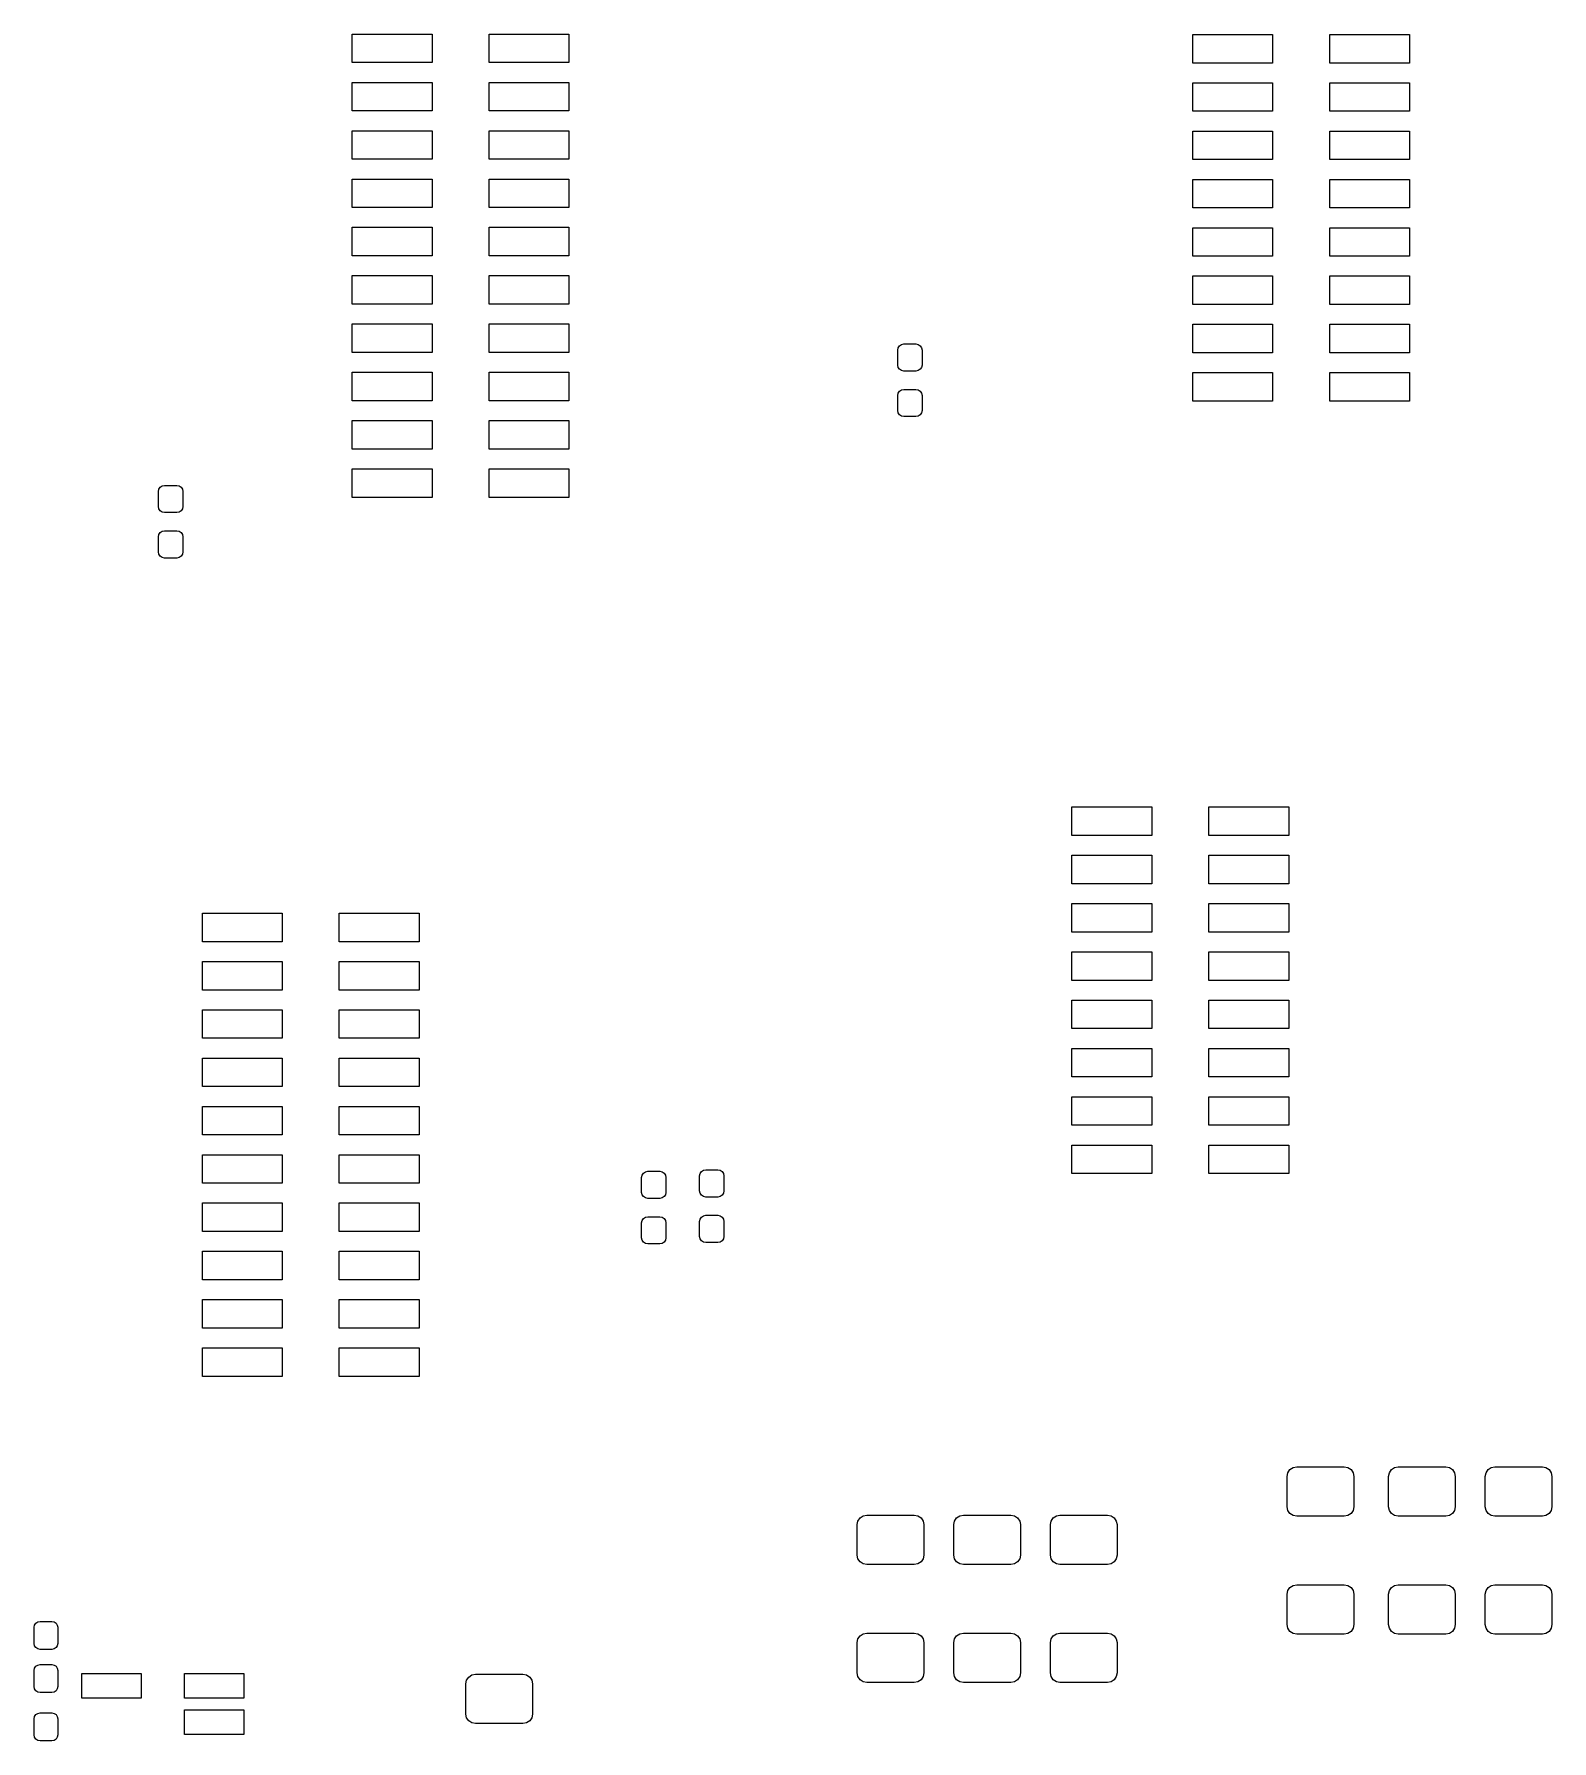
# Model space of a CAD drawing. Extents: x 54.7 to 146.8, y -142.4 to -51.4.
# Drawn here: x 101.31 to 141.21, y -98.22 to -53.35 of the extents above; entities that cross this region are included whole.
import ezdxf

# ---------------------------------------------------------------- set-up
doc = ezdxf.new("R2010")
doc.units = 0
doc.layers.add('BLACK', color=7, linetype='CONTINUOUS')

msp = doc.modelspace()

# ---------------------------------------------------------------- linework, layer by layer
at = {"layer": 'BLACK', "linetype": 'CONTINUOUS'}
for p, q in [((109.672, -54.096), (109.672, -53.346)), ((109.672, -53.346), (111.772, -53.346)), ((111.772, -53.346), (111.772, -54.096)), ((113.272, -54.096), (113.272, -53.346)), ((113.272, -53.346), (115.372, -53.346)), ((115.372, -53.346), (115.372, -54.096)), ((131.77, -54.105), (131.77, -53.355)), ((131.77, -53.355), (133.87, -53.355)), ((133.87, -53.355), (133.87, -54.105)), ((135.37, -54.105), (135.37, -53.355)), ((135.37, -53.355), (137.47, -53.355)), ((137.47, -53.355), (137.47, -54.105)), ((111.772, -54.096), (109.672, -54.096)), ((115.372, -54.096), (113.272, -54.096)), ((133.87, -54.105), (131.77, -54.105)), ((137.47, -54.105), (135.37, -54.105)), ((109.672, -55.366), (109.672, -54.616)), ((109.672, -54.616), (111.772, -54.616)), ((111.772, -54.616), (111.772, -55.366)), ((113.272, -55.366), (113.272, -54.616)), ((113.272, -54.616), (115.372, -54.616)), ((115.372, -54.616), (115.372, -55.366)), ((131.77, -55.375), (131.77, -54.625)), ((131.77, -54.625), (133.87, -54.625)), ((133.87, -54.625), (133.87, -55.375)), ((135.37, -55.375), (135.37, -54.625)), ((135.37, -54.625), (137.47, -54.625)), ((137.47, -54.625), (137.47, -55.375)), ((111.772, -55.366), (109.672, -55.366)), ((115.372, -55.366), (113.272, -55.366)), ((133.87, -55.375), (131.77, -55.375)), ((137.47, -55.375), (135.37, -55.375)), ((109.672, -56.636), (109.672, -55.886)), ((109.672, -55.886), (111.772, -55.886)), ((111.772, -55.886), (111.772, -56.636)), ((113.272, -56.636), (113.272, -55.886)), ((113.272, -55.886), (115.372, -55.886)), ((115.372, -55.886), (115.372, -56.636)), ((131.77, -56.645), (131.77, -55.895)), ((131.77, -55.895), (133.87, -55.895)), ((133.87, -55.895), (133.87, -56.645)), ((135.37, -56.645), (135.37, -55.895)), ((135.37, -55.895), (137.47, -55.895)), ((137.47, -55.895), (137.47, -56.645)), ((111.772, -56.636), (109.672, -56.636)), ((115.372, -56.636), (113.272, -56.636)), ((133.87, -56.645), (131.77, -56.645)), ((137.47, -56.645), (135.37, -56.645)), ((109.672, -57.906), (109.672, -57.156)), ((109.672, -57.156), (111.772, -57.156)), ((111.772, -57.156), (111.772, -57.906)), ((113.272, -57.906), (113.272, -57.156)), ((113.272, -57.156), (115.372, -57.156)), ((115.372, -57.156), (115.372, -57.906)), ((131.77, -57.915), (131.77, -57.165)), ((131.77, -57.165), (133.87, -57.165)), ((133.87, -57.165), (133.87, -57.915)), ((135.37, -57.915), (135.37, -57.165)), ((135.37, -57.165), (137.47, -57.165)), ((137.47, -57.165), (137.47, -57.915)), ((111.772, -57.906), (109.672, -57.906)), ((115.372, -57.906), (113.272, -57.906)), ((133.87, -57.915), (131.77, -57.915)), ((137.47, -57.915), (135.37, -57.915)), ((109.672, -59.176), (109.672, -58.426)), ((109.672, -58.426), (111.772, -58.426)), ((111.772, -58.426), (111.772, -59.176)), ((113.272, -59.176), (113.272, -58.426)), ((113.272, -58.426), (115.372, -58.426)), ((115.372, -58.426), (115.372, -59.176)), ((131.77, -59.185), (131.77, -58.435)), ((131.77, -58.435), (133.87, -58.435)), ((133.87, -58.435), (133.87, -59.185)), ((135.37, -59.185), (135.37, -58.435)), ((135.37, -58.435), (137.47, -58.435)), ((137.47, -58.435), (137.47, -59.185)), ((111.772, -59.176), (109.672, -59.176)), ((115.372, -59.176), (113.272, -59.176)), ((133.87, -59.185), (131.77, -59.185)), ((137.47, -59.185), (135.37, -59.185)), ((109.672, -60.446), (109.672, -59.696)), ((109.672, -59.696), (111.772, -59.696)), ((111.772, -59.696), (111.772, -60.446)), ((113.272, -60.446), (113.272, -59.696)), ((113.272, -59.696), (115.372, -59.696)), ((115.372, -59.696), (115.372, -60.446)), ((131.77, -60.455), (131.77, -59.705)), ((131.77, -59.705), (133.87, -59.705)), ((133.87, -59.705), (133.87, -60.455)), ((135.37, -60.455), (135.37, -59.705)), ((135.37, -59.705), (137.47, -59.705)), ((137.47, -59.705), (137.47, -60.455)), ((111.772, -60.446), (109.672, -60.446)), ((115.372, -60.446), (113.272, -60.446)), ((133.87, -60.455), (131.77, -60.455)), ((137.47, -60.455), (135.37, -60.455)), ((109.672, -61.716), (109.672, -60.966)), ((109.672, -60.966), (111.772, -60.966)), ((111.772, -60.966), (111.772, -61.716)), ((113.272, -61.716), (113.272, -60.966)), ((113.272, -60.966), (115.372, -60.966)), ((115.372, -60.966), (115.372, -61.716)), ((131.77, -61.725), (131.77, -60.975)), ((131.77, -60.975), (133.87, -60.975)), ((133.87, -60.975), (133.87, -61.725)), ((135.37, -61.725), (135.37, -60.975)), ((135.37, -60.975), (137.47, -60.975)), ((137.47, -60.975), (137.47, -61.725)), ((111.772, -61.716), (109.672, -61.716)), ((115.372, -61.716), (113.272, -61.716)), ((124.013, -61.6515), (124.025, -61.5903)), ((124.013, -62.0465), (124.013, -61.6515)), ((124.025, -61.5903), (124.06, -61.5384)), ((124.06, -61.5384), (124.112, -61.5037)), ((124.112, -61.5037), (124.173, -61.4915)), ((124.173, -61.4915), (124.493, -61.4915)), ((124.493, -61.4915), (124.554, -61.5037)), ((124.554, -61.5037), (124.606, -61.5384)), ((124.606, -61.5384), (124.641, -61.5903)), ((124.641, -61.5903), (124.653, -61.6515)), ((124.653, -61.6515), (124.653, -62.0465)), ((133.87, -61.725), (131.77, -61.725)), ((137.47, -61.725), (135.37, -61.725)), ((109.672, -62.986), (109.672, -62.236)), ((109.672, -62.236), (111.772, -62.236)), ((111.772, -62.236), (111.772, -62.986)), ((113.272, -62.986), (113.272, -62.236)), ((113.272, -62.236), (115.372, -62.236)), ((115.372, -62.236), (115.372, -62.986)), ((124.025, -62.1077), (124.013, -62.0465)), ((124.06, -62.1596), (124.025, -62.1077)), ((124.112, -62.1943), (124.06, -62.1596)), ((124.173, -62.2065), (124.112, -62.1943)), ((124.493, -62.2065), (124.173, -62.2065)), ((124.554, -62.1943), (124.493, -62.2065)), ((124.606, -62.1596), (124.554, -62.1943)), ((124.641, -62.1077), (124.606, -62.1596)), ((124.653, -62.0465), (124.641, -62.1077)), ((131.77, -62.995), (131.77, -62.245)), ((131.77, -62.245), (133.87, -62.245)), ((133.87, -62.245), (133.87, -62.995)), ((135.37, -62.995), (135.37, -62.245)), ((135.37, -62.245), (137.47, -62.245)), ((137.47, -62.245), (137.47, -62.995)), ((124.013, -62.8465), (124.025, -62.7853)), ((124.025, -62.7853), (124.06, -62.7334)), ((124.06, -62.7334), (124.112, -62.6987)), ((124.112, -62.6987), (124.173, -62.6865)), ((124.173, -62.6865), (124.493, -62.6865)), ((124.493, -62.6865), (124.554, -62.6987)), ((124.554, -62.6987), (124.606, -62.7334)), ((124.606, -62.7334), (124.641, -62.7853)), ((124.641, -62.7853), (124.653, -62.8465)), ((111.772, -62.986), (109.672, -62.986)), ((115.372, -62.986), (113.272, -62.986)), ((124.013, -63.2415), (124.013, -62.8465)), ((124.025, -63.3027), (124.013, -63.2415)), ((124.653, -63.2415), (124.641, -63.3027)), ((124.653, -62.8465), (124.653, -63.2415)), ((133.87, -62.995), (131.77, -62.995)), ((137.47, -62.995), (135.37, -62.995)), ((109.672, -64.256), (109.672, -63.506)), ((109.672, -63.506), (111.772, -63.506)), ((111.772, -63.506), (111.772, -64.256)), ((113.272, -64.256), (113.272, -63.506)), ((113.272, -63.506), (115.372, -63.506)), ((115.372, -63.506), (115.372, -64.256)), ((124.06, -63.3546), (124.025, -63.3027)), ((124.112, -63.3893), (124.06, -63.3546)), ((124.173, -63.4015), (124.112, -63.3893)), ((124.493, -63.4015), (124.173, -63.4015)), ((124.554, -63.3893), (124.493, -63.4015)), ((124.606, -63.3546), (124.554, -63.3893)), ((124.641, -63.3027), (124.606, -63.3546)), ((111.772, -64.256), (109.672, -64.256)), ((115.372, -64.256), (113.272, -64.256)), ((109.672, -65.526), (109.672, -64.776)), ((109.672, -64.776), (111.772, -64.776)), ((111.772, -64.776), (111.772, -65.526)), ((113.272, -65.526), (113.272, -64.776)), ((113.272, -64.776), (115.372, -64.776)), ((115.372, -64.776), (115.372, -65.526)), ((104.582, -65.372), (104.594, -65.3108)), ((104.582, -65.767), (104.582, -65.372)), ((104.594, -65.3108), (104.629, -65.2589)), ((104.629, -65.2589), (104.681, -65.2242)), ((104.681, -65.2242), (104.742, -65.212)), ((104.742, -65.212), (105.062, -65.212)), ((105.062, -65.212), (105.123, -65.2242)), ((105.123, -65.2242), (105.175, -65.2589)), ((105.175, -65.2589), (105.21, -65.3108)), ((105.21, -65.3108), (105.222, -65.372)), ((105.222, -65.372), (105.222, -65.767)), ((104.594, -65.8282), (104.582, -65.767)), ((104.629, -65.8801), (104.594, -65.8282)), ((104.681, -65.9148), (104.629, -65.8801)), ((104.742, -65.927), (104.681, -65.9148)), ((105.062, -65.927), (104.742, -65.927)), ((105.123, -65.9148), (105.062, -65.927)), ((105.175, -65.8801), (105.123, -65.9148)), ((105.21, -65.8282), (105.175, -65.8801)), ((105.222, -65.767), (105.21, -65.8282)), ((111.772, -65.526), (109.672, -65.526)), ((115.372, -65.526), (113.272, -65.526)), ((104.681, -66.4192), (104.742, -66.407)), ((104.742, -66.407), (105.062, -66.407)), ((105.062, -66.407), (105.123, -66.4192)), ((104.582, -66.567), (104.594, -66.5058)), ((104.582, -66.962), (104.582, -66.567)), ((104.594, -66.5058), (104.629, -66.4539)), ((104.629, -66.4539), (104.681, -66.4192)), ((105.123, -66.4192), (105.175, -66.4539)), ((105.175, -66.4539), (105.21, -66.5058)), ((105.21, -66.5058), (105.222, -66.567)), ((105.222, -66.567), (105.222, -66.962)), ((104.594, -67.0232), (104.582, -66.962)), ((104.629, -67.0751), (104.594, -67.0232)), ((104.681, -67.1098), (104.629, -67.0751)), ((104.742, -67.122), (104.681, -67.1098)), ((105.062, -67.122), (104.742, -67.122)), ((105.123, -67.1098), (105.062, -67.122)), ((105.175, -67.0751), (105.123, -67.1098)), ((105.21, -67.0232), (105.175, -67.0751)), ((105.222, -66.962), (105.21, -67.0232)), ((128.595, -74.416), (128.595, -73.666)), ((128.595, -73.666), (130.695, -73.666)), ((130.695, -73.666), (130.695, -74.416)), ((132.195, -74.416), (132.195, -73.666)), ((132.195, -73.666), (134.295, -73.666)), ((134.295, -73.666), (134.295, -74.416)), ((130.695, -74.416), (128.595, -74.416)), ((134.295, -74.416), (132.195, -74.416)), ((128.595, -75.686), (128.595, -74.936)), ((128.595, -74.936), (130.695, -74.936)), ((130.695, -74.936), (130.695, -75.686)), ((132.195, -75.686), (132.195, -74.936)), ((132.195, -74.936), (134.295, -74.936)), ((134.295, -74.936), (134.295, -75.686)), ((130.695, -75.686), (128.595, -75.686)), ((134.295, -75.686), (132.195, -75.686)), ((128.595, -76.956), (128.595, -76.206)), ((128.595, -76.206), (130.695, -76.206)), ((130.695, -76.206), (130.695, -76.956)), ((132.195, -76.956), (132.195, -76.206)), ((132.195, -76.206), (134.295, -76.206)), ((134.295, -76.206), (134.295, -76.956)), ((105.735, -77.21), (105.735, -76.46)), ((105.735, -76.46), (107.835, -76.46)), ((107.835, -76.46), (107.835, -77.21)), ((109.335, -77.21), (109.335, -76.46)), ((109.335, -76.46), (111.435, -76.46)), ((111.435, -76.46), (111.435, -77.21)), ((130.695, -76.956), (128.595, -76.956)), ((134.295, -76.956), (132.195, -76.956)), ((107.835, -77.21), (105.735, -77.21)), ((111.435, -77.21), (109.335, -77.21)), ((128.595, -78.226), (128.595, -77.476)), ((128.595, -77.476), (130.695, -77.476)), ((130.695, -77.476), (130.695, -78.226)), ((132.195, -78.226), (132.195, -77.476)), ((132.195, -77.476), (134.295, -77.476)), ((134.295, -77.476), (134.295, -78.226)), ((105.735, -78.48), (105.735, -77.73)), ((105.735, -77.73), (107.835, -77.73)), ((107.835, -77.73), (107.835, -78.48)), ((109.335, -78.48), (109.335, -77.73)), ((109.335, -77.73), (111.435, -77.73)), ((111.435, -77.73), (111.435, -78.48)), ((107.835, -78.48), (105.735, -78.48)), ((111.435, -78.48), (109.335, -78.48)), ((130.695, -78.226), (128.595, -78.226)), ((134.295, -78.226), (132.195, -78.226)), ((128.595, -79.496), (128.595, -78.746)), ((128.595, -78.746), (130.695, -78.746)), ((130.695, -78.746), (130.695, -79.496)), ((132.195, -79.496), (132.195, -78.746)), ((132.195, -78.746), (134.295, -78.746)), ((134.295, -78.746), (134.295, -79.496)), ((105.735, -79.75), (105.735, -79)), ((105.735, -79), (107.835, -79)), ((107.835, -79), (107.835, -79.75)), ((109.335, -79.75), (109.335, -79)), ((109.335, -79), (111.435, -79)), ((111.435, -79), (111.435, -79.75)), ((107.835, -79.75), (105.735, -79.75)), ((111.435, -79.75), (109.335, -79.75)), ((130.695, -79.496), (128.595, -79.496)), ((134.295, -79.496), (132.195, -79.496)), ((105.735, -81.02), (105.735, -80.27)), ((105.735, -80.27), (107.835, -80.27)), ((107.835, -80.27), (107.835, -81.02)), ((109.335, -81.02), (109.335, -80.27)), ((109.335, -80.27), (111.435, -80.27)), ((111.435, -80.27), (111.435, -81.02)), ((128.595, -80.766), (128.595, -80.016)), ((128.595, -80.016), (130.695, -80.016)), ((130.695, -80.016), (130.695, -80.766)), ((132.195, -80.766), (132.195, -80.016)), ((132.195, -80.016), (134.295, -80.016)), ((134.295, -80.016), (134.295, -80.766)), ((130.695, -80.766), (128.595, -80.766)), ((134.295, -80.766), (132.195, -80.766)), ((107.835, -81.02), (105.735, -81.02)), ((111.435, -81.02), (109.335, -81.02)), ((105.735, -82.29), (105.735, -81.54)), ((105.735, -81.54), (107.835, -81.54)), ((107.835, -81.54), (107.835, -82.29)), ((109.335, -82.29), (109.335, -81.54)), ((109.335, -81.54), (111.435, -81.54)), ((111.435, -81.54), (111.435, -82.29)), ((128.595, -82.036), (128.595, -81.286)), ((128.595, -81.286), (130.695, -81.286)), ((130.695, -81.286), (130.695, -82.036)), ((132.195, -82.036), (132.195, -81.286)), ((132.195, -81.286), (134.295, -81.286)), ((134.295, -81.286), (134.295, -82.036)), ((130.695, -82.036), (128.595, -82.036)), ((134.295, -82.036), (132.195, -82.036)), ((107.835, -82.29), (105.735, -82.29)), ((111.435, -82.29), (109.335, -82.29)), ((128.595, -83.306), (128.595, -82.556)), ((128.595, -82.556), (130.695, -82.556)), ((130.695, -82.556), (130.695, -83.306)), ((132.195, -83.306), (132.195, -82.556)), ((132.195, -82.556), (134.295, -82.556)), ((134.295, -82.556), (134.295, -83.306)), ((105.735, -83.56), (105.735, -82.81)), ((105.735, -82.81), (107.835, -82.81)), ((107.835, -82.81), (107.835, -83.56)), ((109.335, -83.56), (109.335, -82.81)), ((109.335, -82.81), (111.435, -82.81)), ((111.435, -82.81), (111.435, -83.56)), ((117.282, -83.406), (117.294, -83.3448)), ((117.282, -83.801), (117.282, -83.406)), ((117.294, -83.3448), (117.329, -83.2929)), ((117.329, -83.2929), (117.381, -83.2582)), ((117.381, -83.2582), (117.442, -83.246)), ((117.442, -83.246), (117.762, -83.246)), ((117.762, -83.246), (117.823, -83.2582)), ((117.823, -83.2582), (117.875, -83.2929)), ((117.875, -83.2929), (117.91, -83.3448)), ((117.91, -83.3448), (117.922, -83.406)), ((117.922, -83.406), (117.922, -83.801)), ((118.806, -83.3685), (118.818, -83.3073)), ((118.806, -83.7635), (118.806, -83.3685)), ((118.818, -83.3073), (118.853, -83.2554)), ((118.853, -83.2554), (118.905, -83.2207)), ((118.905, -83.2207), (118.966, -83.2085)), ((118.966, -83.2085), (119.286, -83.2085)), ((119.286, -83.2085), (119.347, -83.2207)), ((119.347, -83.2207), (119.399, -83.2554)), ((119.399, -83.2554), (119.434, -83.3073)), ((119.434, -83.3073), (119.446, -83.3685)), ((119.446, -83.3685), (119.446, -83.7635)), ((130.695, -83.306), (128.595, -83.306)), ((134.295, -83.306), (132.195, -83.306)), ((107.835, -83.56), (105.735, -83.56)), ((111.435, -83.56), (109.335, -83.56)), ((117.294, -83.8622), (117.282, -83.801)), ((117.329, -83.9141), (117.294, -83.8622)), ((117.381, -83.9488), (117.329, -83.9141)), ((117.875, -83.9141), (117.823, -83.9488)), ((117.91, -83.8622), (117.875, -83.9141)), ((117.922, -83.801), (117.91, -83.8622)), ((118.818, -83.8247), (118.806, -83.7635)), ((118.853, -83.8766), (118.818, -83.8247)), ((118.905, -83.9113), (118.853, -83.8766)), ((118.966, -83.9235), (118.905, -83.9113)), ((119.347, -83.9113), (119.286, -83.9235)), ((119.399, -83.8766), (119.347, -83.9113)), ((119.434, -83.8247), (119.399, -83.8766)), ((119.446, -83.7635), (119.434, -83.8247)), ((105.735, -84.83), (105.735, -84.08)), ((105.735, -84.08), (107.835, -84.08)), ((107.835, -84.08), (107.835, -84.83)), ((109.335, -84.83), (109.335, -84.08)), ((109.335, -84.08), (111.435, -84.08)), ((111.435, -84.08), (111.435, -84.83)), ((117.442, -83.961), (117.381, -83.9488)), ((117.762, -83.961), (117.442, -83.961)), ((117.823, -83.9488), (117.762, -83.961)), ((119.286, -83.9235), (118.966, -83.9235)), ((117.282, -84.601), (117.294, -84.5398)), ((117.282, -84.996), (117.282, -84.601)), ((117.294, -84.5398), (117.329, -84.4879)), ((117.329, -84.4879), (117.381, -84.4532)), ((117.381, -84.4532), (117.442, -84.441)), ((117.442, -84.441), (117.762, -84.441)), ((117.762, -84.441), (117.823, -84.4532)), ((117.823, -84.4532), (117.875, -84.4879)), ((117.875, -84.4879), (117.91, -84.5398)), ((117.91, -84.5398), (117.922, -84.601)), ((117.922, -84.601), (117.922, -84.996)), ((118.806, -84.5635), (118.818, -84.5023)), ((118.806, -84.9585), (118.806, -84.5635)), ((118.818, -84.5023), (118.853, -84.4504)), ((118.853, -84.4504), (118.905, -84.4157)), ((118.905, -84.4157), (118.966, -84.4035)), ((118.966, -84.4035), (119.286, -84.4035)), ((119.286, -84.4035), (119.347, -84.4157)), ((119.347, -84.4157), (119.399, -84.4504)), ((119.399, -84.4504), (119.434, -84.5023)), ((119.434, -84.5023), (119.446, -84.5635)), ((119.446, -84.5635), (119.446, -84.9585)), ((107.835, -84.83), (105.735, -84.83)), ((111.435, -84.83), (109.335, -84.83)), ((117.294, -85.0572), (117.282, -84.996)), ((117.329, -85.1091), (117.294, -85.0572)), ((117.381, -85.1438), (117.329, -85.1091)), ((117.442, -85.156), (117.381, -85.1438)), ((117.762, -85.156), (117.442, -85.156)), ((117.823, -85.1438), (117.762, -85.156)), ((117.875, -85.1091), (117.823, -85.1438)), ((117.91, -85.0572), (117.875, -85.1091)), ((117.922, -84.996), (117.91, -85.0572)), ((118.818, -85.0197), (118.806, -84.9585)), ((118.853, -85.0716), (118.818, -85.0197)), ((118.905, -85.1063), (118.853, -85.0716)), ((118.966, -85.1185), (118.905, -85.1063)), ((119.286, -85.1185), (118.966, -85.1185)), ((119.347, -85.1063), (119.286, -85.1185)), ((119.399, -85.0716), (119.347, -85.1063)), ((119.434, -85.0197), (119.399, -85.0716)), ((119.446, -84.9585), (119.434, -85.0197)), ((105.735, -86.1), (105.735, -85.35)), ((105.735, -85.35), (107.835, -85.35)), ((107.835, -85.35), (107.835, -86.1)), ((109.335, -86.1), (109.335, -85.35)), ((109.335, -85.35), (111.435, -85.35)), ((111.435, -85.35), (111.435, -86.1)), ((107.835, -86.1), (105.735, -86.1)), ((111.435, -86.1), (109.335, -86.1)), ((105.735, -87.37), (105.735, -86.62)), ((105.735, -86.62), (107.835, -86.62)), ((107.835, -86.62), (107.835, -87.37)), ((109.335, -87.37), (109.335, -86.62)), ((109.335, -86.62), (111.435, -86.62)), ((111.435, -86.62), (111.435, -87.37)), ((107.835, -87.37), (105.735, -87.37)), ((111.435, -87.37), (109.335, -87.37)), ((105.735, -88.64), (105.735, -87.89)), ((105.735, -87.89), (107.835, -87.89)), ((107.835, -87.89), (107.835, -88.64)), ((109.335, -88.64), (109.335, -87.89)), ((109.335, -87.89), (111.435, -87.89)), ((111.435, -87.89), (111.435, -88.64)), ((107.835, -88.64), (105.735, -88.64)), ((111.435, -88.64), (109.335, -88.64)), ((134.272, -91.1723), (134.326, -91.0912)), ((134.326, -91.0912), (134.407, -91.037)), ((134.407, -91.037), (134.503, -91.018)), ((134.503, -91.018), (135.753, -91.018)), ((135.753, -91.018), (135.849, -91.037)), ((135.849, -91.037), (135.93, -91.0912)), ((135.93, -91.0912), (135.984, -91.1723)), ((136.939, -91.1723), (136.993, -91.0912)), ((136.993, -91.0912), (137.074, -91.037)), ((137.074, -91.037), (137.17, -91.018)), ((137.17, -91.018), (138.42, -91.018)), ((138.42, -91.018), (138.516, -91.037)), ((138.516, -91.037), (138.597, -91.0912)), ((138.597, -91.0912), (138.651, -91.1723)), ((139.479, -91.1723), (139.533, -91.0912)), ((139.533, -91.0912), (139.614, -91.037)), ((139.614, -91.037), (139.71, -91.018)), ((139.71, -91.018), (140.96, -91.018)), ((140.96, -91.018), (141.056, -91.037)), ((141.056, -91.037), (141.137, -91.0912)), ((141.137, -91.0912), (141.191, -91.1723)), ((134.253, -91.268), (134.272, -91.1723)), ((134.253, -92.068), (134.253, -91.268)), ((135.984, -91.1723), (136.003, -91.268)), ((136.003, -91.268), (136.003, -92.068)), ((136.92, -91.268), (136.939, -91.1723)), ((136.92, -92.068), (136.92, -91.268)), ((138.651, -91.1723), (138.67, -91.268)), ((138.67, -91.268), (138.67, -92.068)), ((139.46, -91.268), (139.479, -91.1723)), ((139.46, -92.068), (139.46, -91.268)), ((141.191, -91.1723), (141.21, -91.268)), ((141.21, -91.268), (141.21, -92.068)), ((122.95, -92.538), (122.969, -92.4423)), ((122.969, -92.4423), (123.023, -92.3612)), ((123.023, -92.3612), (123.104, -92.307)), ((123.104, -92.307), (123.2, -92.288)), ((123.2, -92.288), (124.45, -92.288)), ((124.45, -92.288), (124.546, -92.307)), ((124.546, -92.307), (124.627, -92.3612)), ((124.627, -92.3612), (124.681, -92.4423)), ((124.681, -92.4423), (124.7, -92.538)), ((125.49, -92.538), (125.509, -92.4423)), ((125.509, -92.4423), (125.563, -92.3612)), ((125.563, -92.3612), (125.644, -92.307)), ((125.644, -92.307), (125.74, -92.288)), ((125.74, -92.288), (126.99, -92.288)), ((126.99, -92.288), (127.086, -92.307)), ((127.086, -92.307), (127.167, -92.3612)), ((127.167, -92.3612), (127.221, -92.4423)), ((127.221, -92.4423), (127.24, -92.538)), ((128.03, -92.538), (128.049, -92.4423)), ((128.049, -92.4423), (128.103, -92.3612)), ((128.103, -92.3612), (128.184, -92.307)), ((128.184, -92.307), (128.28, -92.288)), ((128.28, -92.288), (129.53, -92.288)), ((129.53, -92.288), (129.626, -92.307)), ((129.626, -92.307), (129.707, -92.3612)), ((129.707, -92.3612), (129.761, -92.4423)), ((129.761, -92.4423), (129.78, -92.538)), ((134.272, -92.1637), (134.253, -92.068)), ((134.326, -92.2448), (134.272, -92.1637)), ((134.407, -92.299), (134.326, -92.2448)), ((134.503, -92.318), (134.407, -92.299)), ((135.753, -92.318), (134.503, -92.318)), ((135.849, -92.299), (135.753, -92.318)), ((135.93, -92.2448), (135.849, -92.299)), ((135.984, -92.1637), (135.93, -92.2448)), ((136.003, -92.068), (135.984, -92.1637)), ((136.939, -92.1637), (136.92, -92.068)), ((136.993, -92.2448), (136.939, -92.1637)), ((137.074, -92.299), (136.993, -92.2448)), ((137.17, -92.318), (137.074, -92.299)), ((138.42, -92.318), (137.17, -92.318)), ((138.516, -92.299), (138.42, -92.318)), ((138.597, -92.2448), (138.516, -92.299)), ((138.651, -92.1637), (138.597, -92.2448)), ((138.67, -92.068), (138.651, -92.1637)), ((139.479, -92.1637), (139.46, -92.068)), ((139.533, -92.2448), (139.479, -92.1637)), ((139.614, -92.299), (139.533, -92.2448)), ((139.71, -92.318), (139.614, -92.299)), ((140.96, -92.318), (139.71, -92.318)), ((141.056, -92.299), (140.96, -92.318)), ((141.137, -92.2448), (141.056, -92.299)), ((141.191, -92.1637), (141.137, -92.2448)), ((141.21, -92.068), (141.191, -92.1637)), ((122.95, -93.338), (122.95, -92.538)), ((124.7, -92.538), (124.7, -93.338)), ((125.49, -93.338), (125.49, -92.538)), ((127.24, -92.538), (127.24, -93.338)), ((128.03, -93.338), (128.03, -92.538)), ((129.78, -92.538), (129.78, -93.338)), ((122.969, -93.4337), (122.95, -93.338)), ((124.7, -93.338), (124.681, -93.4337)), ((125.509, -93.4337), (125.49, -93.338)), ((127.24, -93.338), (127.221, -93.4337)), ((128.049, -93.4337), (128.03, -93.338)), ((129.78, -93.338), (129.761, -93.4337)), ((123.023, -93.5148), (122.969, -93.4337)), ((123.104, -93.569), (123.023, -93.5148)), ((123.2, -93.588), (123.104, -93.569)), ((124.45, -93.588), (123.2, -93.588)), ((124.546, -93.569), (124.45, -93.588)), ((124.627, -93.5148), (124.546, -93.569)), ((124.681, -93.4337), (124.627, -93.5148)), ((125.563, -93.5148), (125.509, -93.4337)), ((125.644, -93.569), (125.563, -93.5148)), ((125.74, -93.588), (125.644, -93.569)), ((126.99, -93.588), (125.74, -93.588)), ((127.086, -93.569), (126.99, -93.588)), ((127.167, -93.5148), (127.086, -93.569)), ((127.221, -93.4337), (127.167, -93.5148)), ((128.103, -93.5148), (128.049, -93.4337)), ((128.184, -93.569), (128.103, -93.5148)), ((128.28, -93.588), (128.184, -93.569)), ((129.53, -93.588), (128.28, -93.588)), ((129.626, -93.569), (129.53, -93.588)), ((129.707, -93.5148), (129.626, -93.569)), ((129.761, -93.4337), (129.707, -93.5148)), ((134.272, -94.2723), (134.326, -94.1912)), ((134.326, -94.1912), (134.407, -94.137)), ((134.407, -94.137), (134.503, -94.118)), ((134.503, -94.118), (135.753, -94.118)), ((135.753, -94.118), (135.849, -94.137)), ((135.849, -94.137), (135.93, -94.1912)), ((135.93, -94.1912), (135.984, -94.2723)), ((136.939, -94.2723), (136.993, -94.1912)), ((136.993, -94.1912), (137.074, -94.137)), ((137.074, -94.137), (137.17, -94.118)), ((137.17, -94.118), (138.42, -94.118)), ((138.42, -94.118), (138.516, -94.137)), ((138.516, -94.137), (138.597, -94.1912)), ((138.597, -94.1912), (138.651, -94.2723)), ((139.479, -94.2723), (139.533, -94.1912)), ((139.533, -94.1912), (139.614, -94.137)), ((139.614, -94.137), (139.71, -94.118)), ((139.71, -94.118), (140.96, -94.118)), ((140.96, -94.118), (141.056, -94.137)), ((141.056, -94.137), (141.137, -94.1912)), ((141.137, -94.1912), (141.191, -94.2723)), ((134.253, -94.368), (134.272, -94.2723)), ((134.253, -95.168), (134.253, -94.368)), ((135.984, -94.2723), (136.003, -94.368)), ((136.003, -94.368), (136.003, -95.168)), ((136.92, -94.368), (136.939, -94.2723)), ((136.92, -95.168), (136.92, -94.368)), ((138.651, -94.2723), (138.67, -94.368)), ((138.67, -94.368), (138.67, -95.168)), ((139.46, -94.368), (139.479, -94.2723)), ((139.46, -95.168), (139.46, -94.368)), ((141.191, -94.2723), (141.21, -94.368)), ((141.21, -94.368), (141.21, -95.168)), ((101.325, -95.1777), (101.359, -95.1274)), ((101.359, -95.1274), (101.409, -95.0938)), ((101.409, -95.0938), (101.468, -95.082)), ((101.468, -95.082), (101.778, -95.082)), ((101.778, -95.082), (101.838, -95.0938)), ((101.838, -95.0938), (101.888, -95.1274)), ((101.888, -95.1274), (101.922, -95.1777)), ((101.313, -95.237), (101.325, -95.1777)), ((101.313, -95.662), (101.313, -95.237)), ((101.922, -95.1777), (101.933, -95.237)), ((101.933, -95.237), (101.933, -95.662)), ((122.95, -95.638), (122.969, -95.5423)), ((122.969, -95.5423), (123.023, -95.4612)), ((123.023, -95.4612), (123.104, -95.407)), ((123.104, -95.407), (123.2, -95.388)), ((123.2, -95.388), (124.45, -95.388)), ((124.45, -95.388), (124.546, -95.407)), ((124.546, -95.407), (124.627, -95.4612)), ((124.627, -95.4612), (124.681, -95.5423)), ((124.681, -95.5423), (124.7, -95.638)), ((125.49, -95.638), (125.509, -95.5423)), ((125.509, -95.5423), (125.563, -95.4612)), ((125.563, -95.4612), (125.644, -95.407)), ((125.644, -95.407), (125.74, -95.388)), ((125.74, -95.388), (126.99, -95.388)), ((126.99, -95.388), (127.086, -95.407)), ((127.086, -95.407), (127.167, -95.4612)), ((127.167, -95.4612), (127.221, -95.5423)), ((127.221, -95.5423), (127.24, -95.638)), ((128.03, -95.638), (128.049, -95.5423)), ((128.049, -95.5423), (128.103, -95.4612)), ((128.103, -95.4612), (128.184, -95.407)), ((128.184, -95.407), (128.28, -95.388)), ((128.28, -95.388), (129.53, -95.388)), ((129.53, -95.388), (129.626, -95.407)), ((129.626, -95.407), (129.707, -95.4612)), ((129.707, -95.4612), (129.761, -95.5423)), ((129.761, -95.5423), (129.78, -95.638)), ((134.272, -95.2637), (134.253, -95.168)), ((134.326, -95.3448), (134.272, -95.2637)), ((134.407, -95.399), (134.326, -95.3448)), ((134.503, -95.418), (134.407, -95.399)), ((135.753, -95.418), (134.503, -95.418)), ((135.849, -95.399), (135.753, -95.418)), ((135.93, -95.3448), (135.849, -95.399)), ((135.984, -95.2637), (135.93, -95.3448)), ((136.003, -95.168), (135.984, -95.2637)), ((136.939, -95.2637), (136.92, -95.168)), ((136.993, -95.3448), (136.939, -95.2637)), ((137.074, -95.399), (136.993, -95.3448)), ((137.17, -95.418), (137.074, -95.399)), ((138.42, -95.418), (137.17, -95.418)), ((138.516, -95.399), (138.42, -95.418)), ((138.597, -95.3448), (138.516, -95.399)), ((138.651, -95.2637), (138.597, -95.3448)), ((138.67, -95.168), (138.651, -95.2637)), ((139.479, -95.2637), (139.46, -95.168)), ((139.533, -95.3448), (139.479, -95.2637)), ((139.614, -95.399), (139.533, -95.3448)), ((139.71, -95.418), (139.614, -95.399)), ((140.96, -95.418), (139.71, -95.418)), ((141.056, -95.399), (140.96, -95.418)), ((141.137, -95.3448), (141.056, -95.399)), ((141.191, -95.2637), (141.137, -95.3448)), ((141.21, -95.168), (141.191, -95.2637)), ((101.325, -95.7213), (101.313, -95.662)), ((101.359, -95.7716), (101.325, -95.7213)), ((101.409, -95.8052), (101.359, -95.7716)), ((101.468, -95.817), (101.409, -95.8052)), ((101.778, -95.817), (101.468, -95.817)), ((101.838, -95.8052), (101.778, -95.817)), ((101.888, -95.7716), (101.838, -95.8052)), ((101.922, -95.7213), (101.888, -95.7716)), ((101.933, -95.662), (101.922, -95.7213)), ((122.95, -96.438), (122.95, -95.638)), ((124.7, -95.638), (124.7, -96.438)), ((125.49, -96.438), (125.49, -95.638)), ((127.24, -95.638), (127.24, -96.438)), ((128.03, -96.438), (128.03, -95.638)), ((129.78, -95.638), (129.78, -96.438)), ((101.313, -96.372), (101.325, -96.3127)), ((101.313, -96.797), (101.313, -96.372)), ((101.325, -96.3127), (101.359, -96.2624)), ((101.359, -96.2624), (101.409, -96.2288)), ((101.409, -96.2288), (101.468, -96.217)), ((101.468, -96.217), (101.778, -96.217)), ((101.778, -96.217), (101.838, -96.2288)), ((101.838, -96.2288), (101.888, -96.2624)), ((101.888, -96.2624), (101.922, -96.3127)), ((101.922, -96.3127), (101.933, -96.372)), ((101.933, -96.372), (101.933, -96.797)), ((102.565, -97.104), (102.565, -96.454)), ((102.565, -96.454), (104.125, -96.454)), ((104.125, -96.454), (104.125, -97.104)), ((105.265, -97.104), (105.265, -96.454)), ((105.265, -96.454), (106.825, -96.454)), ((106.825, -96.454), (106.825, -97.104)), ((112.817, -96.49), (112.913, -96.471)), ((112.913, -96.471), (114.163, -96.471)), ((114.163, -96.471), (114.259, -96.49)), ((122.969, -96.5337), (122.95, -96.438)), ((124.7, -96.438), (124.681, -96.5337)), ((125.509, -96.5337), (125.49, -96.438)), ((127.24, -96.438), (127.221, -96.5337)), ((128.049, -96.5337), (128.03, -96.438)), ((129.78, -96.438), (129.761, -96.5337)), ((101.325, -96.8563), (101.313, -96.797)), ((101.359, -96.9066), (101.325, -96.8563)), ((101.409, -96.9402), (101.359, -96.9066)), ((101.888, -96.9066), (101.838, -96.9402)), ((101.922, -96.8563), (101.888, -96.9066)), ((101.933, -96.797), (101.922, -96.8563)), ((112.663, -96.721), (112.682, -96.6253)), ((112.663, -97.521), (112.663, -96.721)), ((112.682, -96.6253), (112.736, -96.5442)), ((112.736, -96.5442), (112.817, -96.49)), ((114.259, -96.49), (114.34, -96.5442)), ((114.34, -96.5442), (114.394, -96.6253)), ((114.394, -96.6253), (114.413, -96.721)), ((114.413, -96.721), (114.413, -97.521)), ((123.023, -96.6148), (122.969, -96.5337)), ((123.104, -96.669), (123.023, -96.6148)), ((123.2, -96.688), (123.104, -96.669)), ((124.45, -96.688), (123.2, -96.688)), ((124.546, -96.669), (124.45, -96.688)), ((124.627, -96.6148), (124.546, -96.669)), ((124.681, -96.5337), (124.627, -96.6148)), ((125.563, -96.6148), (125.509, -96.5337)), ((125.644, -96.669), (125.563, -96.6148)), ((125.74, -96.688), (125.644, -96.669)), ((126.99, -96.688), (125.74, -96.688)), ((127.086, -96.669), (126.99, -96.688)), ((127.167, -96.6148), (127.086, -96.669)), ((127.221, -96.5337), (127.167, -96.6148)), ((128.103, -96.6148), (128.049, -96.5337)), ((128.184, -96.669), (128.103, -96.6148)), ((128.28, -96.688), (128.184, -96.669)), ((129.53, -96.688), (128.28, -96.688)), ((129.626, -96.669), (129.53, -96.688)), ((129.707, -96.6148), (129.626, -96.669)), ((129.761, -96.5337), (129.707, -96.6148)), ((101.468, -96.952), (101.409, -96.9402)), ((101.778, -96.952), (101.468, -96.952)), ((101.838, -96.9402), (101.778, -96.952)), ((104.125, -97.104), (102.565, -97.104)), ((106.825, -97.104), (105.265, -97.104)), ((101.313, -97.6435), (101.325, -97.5842)), ((101.313, -98.0685), (101.313, -97.6435)), ((101.325, -97.5842), (101.359, -97.5339)), ((101.359, -97.5339), (101.409, -97.5003)), ((101.409, -97.5003), (101.468, -97.4885)), ((101.468, -97.4885), (101.778, -97.4885)), ((101.778, -97.4885), (101.838, -97.5003)), ((101.838, -97.5003), (101.888, -97.5339)), ((101.888, -97.5339), (101.922, -97.5842)), ((101.922, -97.5842), (101.933, -97.6435)), ((101.933, -97.6435), (101.933, -98.0685)), ((105.265, -98.054), (105.265, -97.404)), ((105.265, -97.404), (106.825, -97.404)), ((106.825, -97.404), (106.825, -98.054)), ((112.682, -97.6167), (112.663, -97.521)), ((112.736, -97.6978), (112.682, -97.6167)), ((112.817, -97.752), (112.736, -97.6978)), ((112.913, -97.771), (112.817, -97.752)), ((114.163, -97.771), (112.913, -97.771)), ((114.259, -97.752), (114.163, -97.771)), ((114.34, -97.6978), (114.259, -97.752)), ((114.394, -97.6167), (114.34, -97.6978)), ((114.413, -97.521), (114.394, -97.6167)), ((101.325, -98.1278), (101.313, -98.0685)), ((101.359, -98.1781), (101.325, -98.1278)), ((101.409, -98.2117), (101.359, -98.1781)), ((101.468, -98.2235), (101.409, -98.2117)), ((101.778, -98.2235), (101.468, -98.2235)), ((101.838, -98.2117), (101.778, -98.2235)), ((101.888, -98.1781), (101.838, -98.2117)), ((101.922, -98.1278), (101.888, -98.1781)), ((101.933, -98.0685), (101.922, -98.1278)), ((106.825, -98.054), (105.265, -98.054))]:
    msp.add_line(p, q, dxfattribs=at)

doc.saveas('drawing.dxf')
